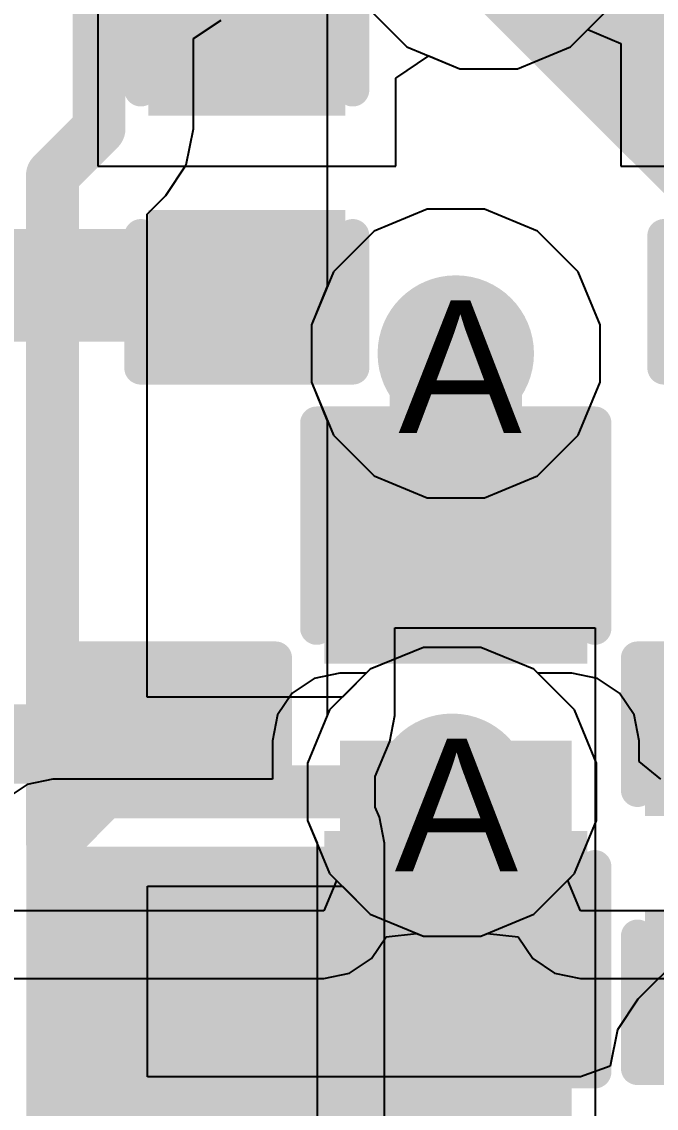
# Model space of a CAD drawing. Header units: inches. Extents: x 0 to 208, y 0 to 213.
# Drawn here: x 1.473 to 1.5688, y 2.8862 to 3.0503 of the extents above; entities that cross this region are included whole.
import ezdxf

# ---------------------------------------------------------------- set-up
doc = ezdxf.new("R2010")
doc.units = ezdxf.units.IN
doc.header["$MEASUREMENT"] = 0
for name, color, linetype in [('Bottom Layer', 5, 'Continuous'), ('Bottom Overlay', 54, 'Continuous'), ('Bottom Paste', 16, 'Continuous'), ('Bottom Solder', 6, 'Continuous'), ('Drill Drawing', 1, 'Continuous'), ('L2_GND1', 16, 'Continuous'), ('L3_SIG1', 76, 'Continuous'), ('L4_PWR', 90, 'Continuous'), ('L5_GND2', 156, 'Continuous'), ('L6_SIG2', 130, 'Continuous'), ('L7_GND3', 216, 'Continuous'), ('Top Layer', 1, 'Continuous'), ('Via Holes', 16, 'Continuous')]:
    doc.layers.add(name, color=color, linetype=linetype)
doc.styles.add('Arial', font='', dxfattribs={"height": 0.2})
doc.styles.get('Arial').set_extended_font_data('Arial')

# ---------------------------------------------------------------- blocks, each defined once
blk = doc.blocks.new('CAP_0402_B_604')
at = {"layer": 'Bottom Layer'}
for points in [[(-0.0095, 0.0125), (-0.0095, -0.0125), (-0.0275, -0.0125), (-0.0275, 0.0125)], [(0.0275, 0.0125), (0.0275, -0.0125), (0.0095, -0.0125), (0.0095, 0.0125)]]:
    blk.add_hatch(color=5, dxfattribs=at).paths.add_polyline_path(points)
at = {"layer": 'Bottom Paste'}
for points in [[(-0.0095, 0.0125), (-0.0095, -0.0125), (-0.0275, -0.0125), (-0.0275, 0.0125)], [(0.0275, 0.0125), (0.0275, -0.0125), (0.0095, -0.0125), (0.0095, 0.0125)]]:
    blk.add_hatch(color=16, dxfattribs=at).paths.add_polyline_path(points)
at = {"layer": 'Bottom Solder'}
for points in [[(-0.00714, 0.01486), (-0.00714, -0.01486), (-0.02986, -0.01486), (-0.02986, 0.01486)], [(0.02986, 0.01486), (0.02986, -0.01486), (0.00714, -0.01486), (0.00714, 0.01486)]]:
    blk.add_hatch(color=6, dxfattribs=at).paths.add_polyline_path(points)
at = {"layer": 'Bottom Overlay'}
for points in [[(-0.031, -0.016, 0.005, 0.005, 0), (-0.031, 0.016, 0.005, 0.005, 0)], [(-0.011, 0.016, 0.005, 0.005, 0), (-0.031, 0.016, 0.005, 0.005, 0)], [(0.031, 0.016, 0.005, 0.005, 0), (0.011, 0.016, 0.005, 0.005, 0)], [(0.031, -0.016, 0.005, 0.005, 0), (0.031, 0.016, 0.005, 0.005, 0)], [(-0.011, -0.016, 0.005, 0.005, 0), (-0.031, -0.016, 0.005, 0.005, 0)], [(0.031, -0.016, 0.005, 0.005, 0), (0.011, -0.016, 0.005, 0.005, 0)]]:
    blk.add_lwpolyline(points, format="xyseb", dxfattribs=at)
for points in [[(-0.03225, 0.016, 0.0025, 0.0025, 1), (-0.02975, 0.016, 0.0025, 0.0025, 1)], [(-0.03225, 0.016, 0.0025, 0.0025, 1), (-0.02975, 0.016, 0.0025, 0.0025, 1)], [(-0.01225, 0.016, 0.0025, 0.0025, 1), (-0.00975, 0.016, 0.0025, 0.0025, 1)], [(0.00975, 0.016, 0.0025, 0.0025, 1), (0.01225, 0.016, 0.0025, 0.0025, 1)], [(0.02975, 0.016, 0.0025, 0.0025, 1), (0.03225, 0.016, 0.0025, 0.0025, 1)], [(0.02975, 0.016, 0.0025, 0.0025, 1), (0.03225, 0.016, 0.0025, 0.0025, 1)], [(-0.03225, -0.016, 0.0025, 0.0025, 1), (-0.02975, -0.016, 0.0025, 0.0025, 1)], [(-0.03225, -0.016, 0.0025, 0.0025, 1), (-0.02975, -0.016, 0.0025, 0.0025, 1)], [(-0.01225, -0.016, 0.0025, 0.0025, 1), (-0.00975, -0.016, 0.0025, 0.0025, 1)], [(0.00975, -0.016, 0.0025, 0.0025, 1), (0.01225, -0.016, 0.0025, 0.0025, 1)], [(0.02975, -0.016, 0.0025, 0.0025, 1), (0.03225, -0.016, 0.0025, 0.0025, 1)], [(0.02975, -0.016, 0.0025, 0.0025, 1), (0.03225, -0.016, 0.0025, 0.0025, 1)]]:
    blk.add_lwpolyline(points, format="xyseb", close=True, dxfattribs=at)
blk = doc.blocks.new('CAP_0402_B_605')
at = {"layer": 'Bottom Layer'}
for points in [[(-0.0095, 0.0125), (-0.0095, -0.0125), (-0.0275, -0.0125), (-0.0275, 0.0125)], [(0.0275, 0.0125), (0.0275, -0.0125), (0.0095, -0.0125), (0.0095, 0.0125)]]:
    blk.add_hatch(color=5, dxfattribs=at).paths.add_polyline_path(points)
at = {"layer": 'Bottom Paste'}
for points in [[(-0.0095, 0.0125), (-0.0095, -0.0125), (-0.0275, -0.0125), (-0.0275, 0.0125)], [(0.0275, 0.0125), (0.0275, -0.0125), (0.0095, -0.0125), (0.0095, 0.0125)]]:
    blk.add_hatch(color=16, dxfattribs=at).paths.add_polyline_path(points)
at = {"layer": 'Bottom Solder'}
for points in [[(-0.00714, 0.01486), (-0.00714, -0.01486), (-0.02986, -0.01486), (-0.02986, 0.01486)], [(0.02986, 0.01486), (0.02986, -0.01486), (0.00714, -0.01486), (0.00714, 0.01486)]]:
    blk.add_hatch(color=6, dxfattribs=at).paths.add_polyline_path(points)
at = {"layer": 'Bottom Overlay'}
for points in [[(-0.031, 0.016, 0.005, 0.005, 0), (-0.031, -0.016, 0.005, 0.005, 0)], [(-0.031, 0.016, 0.005, 0.005, 0), (-0.011, 0.016, 0.005, 0.005, 0)], [(0.011, 0.016, 0.005, 0.005, 0), (0.031, 0.016, 0.005, 0.005, 0)], [(0.031, 0.016, 0.005, 0.005, 0), (0.031, -0.016, 0.005, 0.005, 0)], [(-0.031, -0.016, 0.005, 0.005, 0), (-0.011, -0.016, 0.005, 0.005, 0)], [(0.011, -0.016, 0.005, 0.005, 0), (0.031, -0.016, 0.005, 0.005, 0)]]:
    blk.add_lwpolyline(points, format="xyseb", dxfattribs=at)
for points in [[(-0.03225, 0.016, 0.0025, 0.0025, 1), (-0.02975, 0.016, 0.0025, 0.0025, 1)], [(-0.03225, 0.016, 0.0025, 0.0025, 1), (-0.02975, 0.016, 0.0025, 0.0025, 1)], [(-0.01225, 0.016, 0.0025, 0.0025, 1), (-0.00975, 0.016, 0.0025, 0.0025, 1)], [(0.00975, 0.016, 0.0025, 0.0025, 1), (0.01225, 0.016, 0.0025, 0.0025, 1)], [(0.02975, 0.016, 0.0025, 0.0025, 1), (0.03225, 0.016, 0.0025, 0.0025, 1)], [(0.02975, 0.016, 0.0025, 0.0025, 1), (0.03225, 0.016, 0.0025, 0.0025, 1)], [(-0.03225, -0.016, 0.0025, 0.0025, 1), (-0.02975, -0.016, 0.0025, 0.0025, 1)], [(-0.03225, -0.016, 0.0025, 0.0025, 1), (-0.02975, -0.016, 0.0025, 0.0025, 1)], [(-0.01225, -0.016, 0.0025, 0.0025, 1), (-0.00975, -0.016, 0.0025, 0.0025, 1)], [(0.00975, -0.016, 0.0025, 0.0025, 1), (0.01225, -0.016, 0.0025, 0.0025, 1)], [(0.02975, -0.016, 0.0025, 0.0025, 1), (0.03225, -0.016, 0.0025, 0.0025, 1)], [(0.02975, -0.016, 0.0025, 0.0025, 1), (0.03225, -0.016, 0.0025, 0.0025, 1)]]:
    blk.add_lwpolyline(points, format="xyseb", close=True, dxfattribs=at)
blk = doc.blocks.new('CAP_0402_B_610')
at = {"layer": 'Bottom Layer'}
for points in [[(-0.0095, 0.0125), (-0.0095, -0.0125), (-0.0275, -0.0125), (-0.0275, 0.0125)], [(0.0275, 0.0125), (0.0275, -0.0125), (0.0095, -0.0125), (0.0095, 0.0125)]]:
    blk.add_hatch(color=5, dxfattribs=at).paths.add_polyline_path(points)
at = {"layer": 'Bottom Paste'}
for points in [[(-0.0095, 0.0125), (-0.0095, -0.0125), (-0.0275, -0.0125), (-0.0275, 0.0125)], [(0.0275, 0.0125), (0.0275, -0.0125), (0.0095, -0.0125), (0.0095, 0.0125)]]:
    blk.add_hatch(color=16, dxfattribs=at).paths.add_polyline_path(points)
at = {"layer": 'Bottom Solder'}
for points in [[(-0.00714, 0.01486), (-0.00714, -0.01486), (-0.02986, -0.01486), (-0.02986, 0.01486)], [(0.02986, 0.01486), (0.02986, -0.01486), (0.00714, -0.01486), (0.00714, 0.01486)]]:
    blk.add_hatch(color=6, dxfattribs=at).paths.add_polyline_path(points)
at = {"layer": 'Bottom Overlay'}
for points in [[(-0.031, 0.016, 0.005, 0.005, 0), (-0.031, -0.016, 0.005, 0.005, 0)], [(-0.031, 0.016, 0.005, 0.005, 0), (-0.011, 0.016, 0.005, 0.005, 0)], [(0.011, 0.016, 0.005, 0.005, 0), (0.031, 0.016, 0.005, 0.005, 0)], [(0.031, 0.016, 0.005, 0.005, 0), (0.031, -0.016, 0.005, 0.005, 0)], [(-0.031, -0.016, 0.005, 0.005, 0), (-0.011, -0.016, 0.005, 0.005, 0)], [(0.011, -0.016, 0.005, 0.005, 0), (0.031, -0.016, 0.005, 0.005, 0)]]:
    blk.add_lwpolyline(points, format="xyseb", dxfattribs=at)
for points in [[(-0.03225, 0.016, 0.0025, 0.0025, 1), (-0.02975, 0.016, 0.0025, 0.0025, 1)], [(-0.03225, 0.016, 0.0025, 0.0025, 1), (-0.02975, 0.016, 0.0025, 0.0025, 1)], [(-0.01225, 0.016, 0.0025, 0.0025, 1), (-0.00975, 0.016, 0.0025, 0.0025, 1)], [(0.00975, 0.016, 0.0025, 0.0025, 1), (0.01225, 0.016, 0.0025, 0.0025, 1)], [(0.02975, 0.016, 0.0025, 0.0025, 1), (0.03225, 0.016, 0.0025, 0.0025, 1)], [(0.02975, 0.016, 0.0025, 0.0025, 1), (0.03225, 0.016, 0.0025, 0.0025, 1)], [(-0.03225, -0.016, 0.0025, 0.0025, 1), (-0.02975, -0.016, 0.0025, 0.0025, 1)], [(-0.03225, -0.016, 0.0025, 0.0025, 1), (-0.02975, -0.016, 0.0025, 0.0025, 1)], [(-0.01225, -0.016, 0.0025, 0.0025, 1), (-0.00975, -0.016, 0.0025, 0.0025, 1)], [(0.00975, -0.016, 0.0025, 0.0025, 1), (0.01225, -0.016, 0.0025, 0.0025, 1)], [(0.02975, -0.016, 0.0025, 0.0025, 1), (0.03225, -0.016, 0.0025, 0.0025, 1)], [(0.02975, -0.016, 0.0025, 0.0025, 1), (0.03225, -0.016, 0.0025, 0.0025, 1)]]:
    blk.add_lwpolyline(points, format="xyseb", close=True, dxfattribs=at)
blk = doc.blocks.new('CAP_0402_B_620')
at = {"layer": 'Bottom Layer'}
for points in [[(-0.0095, 0.0125), (-0.0095, -0.0125), (-0.0275, -0.0125), (-0.0275, 0.0125)], [(0.0275, 0.0125), (0.0275, -0.0125), (0.0095, -0.0125), (0.0095, 0.0125)]]:
    blk.add_hatch(color=5, dxfattribs=at).paths.add_polyline_path(points)
at = {"layer": 'Bottom Paste'}
for points in [[(-0.0095, 0.0125), (-0.0095, -0.0125), (-0.0275, -0.0125), (-0.0275, 0.0125)], [(0.0275, 0.0125), (0.0275, -0.0125), (0.0095, -0.0125), (0.0095, 0.0125)]]:
    blk.add_hatch(color=16, dxfattribs=at).paths.add_polyline_path(points)
at = {"layer": 'Bottom Solder'}
for points in [[(-0.00714, 0.01486), (-0.00714, -0.01486), (-0.02986, -0.01486), (-0.02986, 0.01486)], [(0.02986, 0.01486), (0.02986, -0.01486), (0.00714, -0.01486), (0.00714, 0.01486)]]:
    blk.add_hatch(color=6, dxfattribs=at).paths.add_polyline_path(points)
at = {"layer": 'Bottom Overlay'}
for points in [[(-0.031, -0.016, 0.005, 0.005, 0), (-0.031, 0.016, 0.005, 0.005, 0)], [(-0.011, 0.016, 0.005, 0.005, 0), (-0.031, 0.016, 0.005, 0.005, 0)], [(0.031, 0.016, 0.005, 0.005, 0), (0.011, 0.016, 0.005, 0.005, 0)], [(0.031, -0.016, 0.005, 0.005, 0), (0.031, 0.016, 0.005, 0.005, 0)], [(-0.011, -0.016, 0.005, 0.005, 0), (-0.031, -0.016, 0.005, 0.005, 0)], [(0.031, -0.016, 0.005, 0.005, 0), (0.011, -0.016, 0.005, 0.005, 0)]]:
    blk.add_lwpolyline(points, format="xyseb", dxfattribs=at)
for points in [[(-0.03225, 0.016, 0.0025, 0.0025, 1), (-0.02975, 0.016, 0.0025, 0.0025, 1)], [(-0.03225, 0.016, 0.0025, 0.0025, 1), (-0.02975, 0.016, 0.0025, 0.0025, 1)], [(-0.01225, 0.016, 0.0025, 0.0025, 1), (-0.00975, 0.016, 0.0025, 0.0025, 1)], [(0.00975, 0.016, 0.0025, 0.0025, 1), (0.01225, 0.016, 0.0025, 0.0025, 1)], [(0.02975, 0.016, 0.0025, 0.0025, 1), (0.03225, 0.016, 0.0025, 0.0025, 1)], [(0.02975, 0.016, 0.0025, 0.0025, 1), (0.03225, 0.016, 0.0025, 0.0025, 1)], [(-0.03225, -0.016, 0.0025, 0.0025, 1), (-0.02975, -0.016, 0.0025, 0.0025, 1)], [(-0.03225, -0.016, 0.0025, 0.0025, 1), (-0.02975, -0.016, 0.0025, 0.0025, 1)], [(-0.01225, -0.016, 0.0025, 0.0025, 1), (-0.00975, -0.016, 0.0025, 0.0025, 1)], [(0.00975, -0.016, 0.0025, 0.0025, 1), (0.01225, -0.016, 0.0025, 0.0025, 1)], [(0.02975, -0.016, 0.0025, 0.0025, 1), (0.03225, -0.016, 0.0025, 0.0025, 1)], [(0.02975, -0.016, 0.0025, 0.0025, 1), (0.03225, -0.016, 0.0025, 0.0025, 1)]]:
    blk.add_lwpolyline(points, format="xyseb", close=True, dxfattribs=at)
blk = doc.blocks.new('CAP_0603_B_621')
at = {"layer": 'Bottom Layer'}
for points in [[(-0.045, -0.0175), (-0.045, 0.0175), (-0.015, 0.0175), (-0.015, -0.0175)], [(0.015, -0.0175), (0.015, 0.0175), (0.045, 0.0175), (0.045, -0.0175)]]:
    blk.add_hatch(color=5, dxfattribs=at).paths.add_polyline_path(points)
at = {"layer": 'Bottom Paste'}
for points in [[(-0.045, -0.0175), (-0.045, 0.0175), (-0.015, 0.0175), (-0.015, -0.0175)], [(0.015, -0.0175), (0.015, 0.0175), (0.045, 0.0175), (0.045, -0.0175)]]:
    blk.add_hatch(color=16, dxfattribs=at).paths.add_polyline_path(points)
at = {"layer": 'Bottom Solder'}
for points in [[(-0.04736, -0.01986), (-0.04736, 0.01986), (-0.01264, 0.01986), (-0.01264, -0.01986)], [(0.01264, -0.01986), (0.01264, 0.01986), (0.04736, 0.01986), (0.04736, -0.01986)]]:
    blk.add_hatch(color=6, dxfattribs=at).paths.add_polyline_path(points)
at = {"layer": 'Bottom Overlay'}
for points in [[(-0.049, -0.021, 0.005, 0.005, 0), (-0.049, 0.021, 0.005, 0.005, 0)], [(-0.018, 0.021, 0.005, 0.005, 0), (-0.049, 0.021, 0.005, 0.005, 0)], [(0.049, 0.021, 0.005, 0.005, 0), (0.018, 0.021, 0.005, 0.005, 0)], [(0.049, -0.021, 0.005, 0.005, 0), (0.049, 0.021, 0.005, 0.005, 0)], [(-0.018, -0.021, 0.005, 0.005, 0), (-0.049, -0.021, 0.005, 0.005, 0)], [(0.049, -0.021, 0.005, 0.005, 0), (0.018, -0.021, 0.005, 0.005, 0)]]:
    blk.add_lwpolyline(points, format="xyseb", dxfattribs=at)
for points in [[(-0.05025, 0.021, 0.0025, 0.0025, 1), (-0.04775, 0.021, 0.0025, 0.0025, 1)], [(-0.05025, 0.021, 0.0025, 0.0025, 1), (-0.04775, 0.021, 0.0025, 0.0025, 1)], [(-0.01925, 0.021, 0.0025, 0.0025, 1), (-0.01675, 0.021, 0.0025, 0.0025, 1)], [(0.01675, 0.021, 0.0025, 0.0025, 1), (0.01925, 0.021, 0.0025, 0.0025, 1)], [(0.04775, 0.021, 0.0025, 0.0025, 1), (0.05025, 0.021, 0.0025, 0.0025, 1)], [(0.04775, 0.021, 0.0025, 0.0025, 1), (0.05025, 0.021, 0.0025, 0.0025, 1)], [(-0.05025, -0.021, 0.0025, 0.0025, 1), (-0.04775, -0.021, 0.0025, 0.0025, 1)], [(-0.05025, -0.021, 0.0025, 0.0025, 1), (-0.04775, -0.021, 0.0025, 0.0025, 1)], [(-0.01925, -0.021, 0.0025, 0.0025, 1), (-0.01675, -0.021, 0.0025, 0.0025, 1)], [(0.01675, -0.021, 0.0025, 0.0025, 1), (0.01925, -0.021, 0.0025, 0.0025, 1)], [(0.04775, -0.021, 0.0025, 0.0025, 1), (0.05025, -0.021, 0.0025, 0.0025, 1)], [(0.04775, -0.021, 0.0025, 0.0025, 1), (0.05025, -0.021, 0.0025, 0.0025, 1)]]:
    blk.add_lwpolyline(points, format="xyseb", close=True, dxfattribs=at)

msp = doc.modelspace()

# ---------------------------------------------------------------- hatches: boundary and pattern name
at = {"layer": 'Bottom Layer'}
for points in [[(1.49519, 3.0435), (1.51885, 3.0435), (1.51885, 3.07411), (1.49519, 3.07411)], [(1.52606, 2.95969), (1.55106, 2.95969), (1.55106, 2.97969), (1.52606, 2.97969)], [(1.52106, 2.91069), (1.55606, 2.91069), (1.55606, 2.9417), (1.52106, 2.9417)], [(1.47773, 2.85781), (1.55606, 2.85781), (1.55606, 2.92569), (1.47773, 2.92569)]]:
    msp.add_hatch(color=5, dxfattribs=at).paths.add_polyline_path(points)
h = msp.add_hatch(color=5, dxfattribs=at)
edge = h.paths.add_edge_path()
edge.add_arc((1.53856, 3.00019), 0.01181, 0, 360)
h = msp.add_hatch(color=5, dxfattribs=at)
edge = h.paths.add_edge_path()
edge.add_arc((1.538, 2.934), 0.01181, 0, 360)
at = {"layer": 'L2_GND1'}
h = msp.add_hatch(color=16, dxfattribs=at)
edge = h.paths.add_edge_path()
edge.add_arc((1.53856, 3.00019), 0.01181, 0, 360)
h = msp.add_hatch(color=16, dxfattribs=at)
edge = h.paths.add_edge_path()
edge.add_arc((1.538, 2.934), 0.01181, 0, 360)
at = {"layer": 'L3_SIG1'}
h = msp.add_hatch(color=76, dxfattribs=at)
edge = h.paths.add_edge_path()
edge.add_arc((1.53856, 3.00019), 0.01181, 0, 360)
h = msp.add_hatch(color=76, dxfattribs=at)
edge = h.paths.add_edge_path()
edge.add_arc((1.538, 2.934), 0.01181, 0, 360)
at = {"layer": 'L4_PWR'}
h = msp.add_hatch(color=90, dxfattribs=at)
edge = h.paths.add_edge_path()
edge.add_arc((1.53856, 3.00019), 0.01181, 0, 360)
h = msp.add_hatch(color=90, dxfattribs=at)
edge = h.paths.add_edge_path()
edge.add_arc((1.538, 2.934), 0.01181, 0, 360)
at = {"layer": 'L5_GND2'}
h = msp.add_hatch(color=156, dxfattribs=at)
edge = h.paths.add_edge_path()
edge.add_arc((1.53856, 3.00019), 0.01181, 0, 360)
h = msp.add_hatch(color=156, dxfattribs=at)
edge = h.paths.add_edge_path()
edge.add_arc((1.538, 2.934), 0.01181, 0, 360)
at = {"layer": 'L6_SIG2'}
h = msp.add_hatch(color=130, dxfattribs=at)
edge = h.paths.add_edge_path()
edge.add_arc((1.53856, 3.00019), 0.01181, 0, 360)
h = msp.add_hatch(color=130, dxfattribs=at)
edge = h.paths.add_edge_path()
edge.add_arc((1.538, 2.934), 0.01181, 0, 360)
at = {"layer": 'L7_GND3'}
h = msp.add_hatch(color=216, dxfattribs=at)
edge = h.paths.add_edge_path()
edge.add_arc((1.53856, 3.00019), 0.01181, 0, 360)
h = msp.add_hatch(color=216, dxfattribs=at)
edge = h.paths.add_edge_path()
edge.add_arc((1.538, 2.934), 0.01181, 0, 360)
at = {"layer": 'Top Layer'}
h = msp.add_hatch(color=1, dxfattribs=at)
edge = h.paths.add_edge_path()
edge.add_arc((1.53856, 3.00019), 0.01181, 0, 360)
h = msp.add_hatch(color=1, dxfattribs=at)
edge = h.paths.add_edge_path()
edge.add_arc((1.538, 2.934), 0.01181, 0, 360)
at = {"layer": 'Via Holes'}
h = msp.add_hatch(color=7, dxfattribs=at)
edge = h.paths.add_edge_path()
edge.add_arc((1.53856, 3.00019), 0.00591, 0, 360)
h = msp.add_hatch(color=7, dxfattribs=at)
edge = h.paths.add_edge_path()
edge.add_arc((1.538, 2.934), 0.00591, 0, 360)

# ---------------------------------------------------------------- linework, layer by layer
at = {"layer": 'Bottom Layer'}
for p, q in [((1.4845, 3.0665), (1.4845, 3.0285)), ((1.55588, 3.04651), (1.55849, 3.04911)), ((1.55849, 3.04911), (1.56349, 3.04704)), ((1.54786, 3.04319), (1.55588, 3.04651)), ((1.56349, 3.04704), (1.56349, 3.0285)), ((1.5295, 3.04179), (1.5345, 3.04513)), ((1.5345, 3.04513), (1.53919, 3.04319)), ((1.53919, 3.04319), (1.54786, 3.04319)), ((1.5295, 3.0285), (1.5295, 3.04179)), ((1.4845, 3.0285), (1.5295, 3.0285)), ((1.56349, 3.0285), (1.60849, 3.0285)), ((1.53366, 2.95581), (1.52565, 2.95249)), ((1.54234, 2.95581), (1.53366, 2.95581)), ((1.55035, 2.95249), (1.54234, 2.95581)), ((1.52565, 2.95249), (1.52505, 2.9519)), ((1.55095, 2.9519), (1.55035, 2.95249)), ((1.51716, 2.95112), (1.51385, 2.94891)), ((1.52106, 2.9519), (1.51716, 2.95112)), ((1.52505, 2.9519), (1.52106, 2.9519)), ((1.55606, 2.9519), (1.55095, 2.9519)), ((1.55997, 2.95112), (1.55606, 2.9519)), ((1.56327, 2.94891), (1.55997, 2.95112)), ((1.51385, 2.94891), (1.51164, 2.9456)), ((1.56548, 2.9456), (1.56327, 2.94891)), ((1.51164, 2.9456), (1.51087, 2.9417)), ((1.56626, 2.9417), (1.56548, 2.9456)), ((1.51087, 2.9417), (1.51087, 2.93589)), ((1.56626, 2.93855), (1.56626, 2.9417)), ((1.5695, 2.93589), (1.56626, 2.93855)), ((1.47382, 2.93511), (1.47052, 2.9329)), ((1.47773, 2.93589), (1.47382, 2.93511)), ((1.51087, 2.93589), (1.47773, 2.93589))]:
    msp.add_line(p, q, dxfattribs=at)
for points in [[(1.43974, 3.01049, 0.017, 0.017, 0), (1.50699, 3.01049, 0.017, 0.017, 0)], [(1.50699, 3.01049, 0.017, 0.017, 0), (1.507, 3.0105, 0.017, 0.017, 0)], [(1.53856, 2.97069, 0.02, 0.02, 0), (1.53856, 3.00019, 0.02, 0.02, 0)], [(1.49482, 2.9412, 0.012, 0.012, 0), (1.49532, 2.9417, 0.012, 0.012, 0)], [(1.44655, 2.9412, 0.012, 0.012, 0), (1.49482, 2.9412, 0.012, 0.012, 0)]]:
    msp.add_lwpolyline(points, format="xyseb", dxfattribs=at)
for points in [[(1.50274, 3.01049, 0.0085, 0.0085, 1), (1.51124, 3.01049, 0.0085, 0.0085, 1)], [(1.50274, 3.01049, 0.0085, 0.0085, 1), (1.51124, 3.01049, 0.0085, 0.0085, 1)], [(1.50275, 3.0105, 0.0085, 0.0085, 1), (1.51125, 3.0105, 0.0085, 0.0085, 1)], [(1.53356, 3.00019, 0.01, 0.01, 1), (1.54356, 3.00019, 0.01, 0.01, 1)], [(1.53356, 2.97069, 0.01, 0.01, 1), (1.54356, 2.97069, 0.01, 0.01, 1)], [(1.49232, 2.9417, 0.006, 0.006, 1), (1.49832, 2.9417, 0.006, 0.006, 1)], [(1.49182, 2.9412, 0.006, 0.006, 1), (1.49782, 2.9412, 0.006, 0.006, 1)], [(1.49182, 2.9412, 0.006, 0.006, 1), (1.49782, 2.9412, 0.006, 0.006, 1)]]:
    msp.add_lwpolyline(points, format="xyseb", close=True, dxfattribs=at)
at = {"layer": 'L2_GND1'}
for p, q in [((1.52504, 3.05265), (1.53117, 3.04651)), ((1.55588, 3.04651), (1.56202, 3.05265)), ((1.53117, 3.04651), (1.53919, 3.04319)), ((1.54786, 3.04319), (1.55588, 3.04651)), ((1.53919, 3.04319), (1.54786, 3.04319)), ((1.53366, 2.95581), (1.52565, 2.95249)), ((1.54234, 2.95581), (1.53366, 2.95581)), ((1.55035, 2.95249), (1.54234, 2.95581)), ((1.52565, 2.95249), (1.51951, 2.94635)), ((1.55649, 2.94635), (1.55035, 2.95249)), ((1.51951, 2.94635), (1.51619, 2.93834)), ((1.55981, 2.93834), (1.55649, 2.94635)), ((1.51619, 2.93834), (1.51619, 2.92966)), ((1.55981, 2.92966), (1.55981, 2.93834)), ((1.51619, 2.92966), (1.51951, 2.92165)), ((1.55649, 2.92165), (1.55981, 2.92966)), ((1.51951, 2.92165), (1.52565, 2.91551)), ((1.55035, 2.91551), (1.55649, 2.92165)), ((1.52565, 2.91551), (1.53366, 2.91219)), ((1.54234, 2.91219), (1.55035, 2.91551)), ((1.53366, 2.91219), (1.54234, 2.91219))]:
    msp.add_line(p, q, dxfattribs=at)
at = {"layer": 'L3_SIG1'}
for p, q in [((1.52504, 3.05265), (1.53117, 3.04651)), ((1.55588, 3.04651), (1.56202, 3.05265)), ((1.53117, 3.04651), (1.53919, 3.04319)), ((1.54786, 3.04319), (1.55588, 3.04651)), ((1.53919, 3.04319), (1.54786, 3.04319)), ((1.53423, 3.022), (1.52621, 3.01868)), ((1.5429, 3.022), (1.53423, 3.022)), ((1.55092, 3.01868), (1.5429, 3.022)), ((1.52621, 3.01868), (1.52007, 3.01255)), ((1.55705, 3.01255), (1.55092, 3.01868)), ((1.52007, 3.01255), (1.51675, 3.00453)), ((1.56037, 3.00453), (1.55705, 3.01255)), ((1.51675, 3.00453), (1.51675, 2.99585)), ((1.56037, 2.99585), (1.56037, 3.00453)), ((1.51675, 2.99585), (1.52007, 2.98784)), ((1.55705, 2.98784), (1.56037, 2.99585)), ((1.52007, 2.98784), (1.52621, 2.9817)), ((1.55092, 2.9817), (1.55705, 2.98784)), ((1.52621, 2.9817), (1.53423, 2.97838)), ((1.5429, 2.97838), (1.55092, 2.9817)), ((1.53423, 2.97838), (1.5429, 2.97838)), ((1.53366, 2.95581), (1.52565, 2.95249)), ((1.54234, 2.95581), (1.53366, 2.95581)), ((1.55035, 2.95249), (1.54234, 2.95581)), ((1.52565, 2.95249), (1.51951, 2.94635)), ((1.55649, 2.94635), (1.55035, 2.95249)), ((1.51951, 2.94635), (1.51619, 2.93834)), ((1.55981, 2.93834), (1.55649, 2.94635)), ((1.51619, 2.93834), (1.51619, 2.92966)), ((1.55981, 2.92966), (1.55981, 2.93834)), ((1.51619, 2.92966), (1.51951, 2.92165)), ((1.55649, 2.92165), (1.55981, 2.92966)), ((1.51951, 2.92165), (1.52054, 2.92062)), ((1.55546, 2.92062), (1.55649, 2.92165)), ((1.52054, 2.92062), (1.51862, 2.916)), ((1.55738, 2.916), (1.55546, 2.92062)), ((1.51862, 2.916), (1.39188, 2.916)), ((1.71209, 2.916), (1.55738, 2.916)), ((1.52583, 2.90879), (1.52804, 2.9121)), ((1.52804, 2.9121), (1.53265, 2.91261)), ((1.53265, 2.91261), (1.53366, 2.91219)), ((1.53366, 2.91219), (1.54234, 2.91219)), ((1.54234, 2.91219), (1.54335, 2.91261)), ((1.54335, 2.91261), (1.54796, 2.9121)), ((1.54796, 2.9121), (1.55017, 2.90879)), ((1.52252, 2.90658), (1.52583, 2.90879)), ((1.55017, 2.90879), (1.55348, 2.90658)), ((1.51862, 2.9058), (1.52252, 2.90658)), ((1.55348, 2.90658), (1.55738, 2.9058)), ((1.39381, 2.9058), (1.51862, 2.9058)), ((1.55738, 2.9058), (1.71066, 2.9058))]:
    msp.add_line(p, q, dxfattribs=at)
at = {"layer": 'L4_PWR'}
for p, q in [((1.51916, 3.965), (1.51916, 3.01034)), ((1.51916, 3.01034), (1.51675, 3.00453)), ((1.51675, 3.00453), (1.51675, 2.99585)), ((1.51675, 2.99585), (1.51916, 2.99004)), ((1.51916, 2.99004), (1.51916, 2.94551)), ((1.52936, 2.94551), (1.52936, 2.95876)), ((1.52936, 2.95876), (1.55961, 2.95876)), ((1.55961, 2.95876), (1.55961, 2.77203)), ((1.51916, 2.94551), (1.51619, 2.93834)), ((1.52858, 2.94161), (1.52936, 2.94551)), ((1.52638, 2.93631), (1.52858, 2.94161)), ((1.51619, 2.93834), (1.51619, 2.92966)), ((1.52638, 2.93169), (1.52638, 2.93631)), ((1.52703, 2.93014), (1.52638, 2.93169)), ((1.51619, 2.92966), (1.51761, 2.92624)), ((1.5278, 2.92624), (1.52703, 2.93014)), ((1.51761, 2.92624), (1.51761, 2.737)), ((1.5278, 2.737), (1.5278, 2.92624))]:
    msp.add_line(p, q, dxfattribs=at)
for points in [[(1.54422, 3.06431, 0.02, 0.02, 0), (1.58, 3.02853, 0.02, 0.02, 0)], [(1.538, 2.68724, 0.02, 0.02, 0), (1.538, 2.934, 0.02, 0.02, 0)]]:
    msp.add_lwpolyline(points, format="xyseb", dxfattribs=at)
msp.add_lwpolyline([(1.533, 2.934, 0.01, 0.01, 1), (1.543, 2.934, 0.01, 0.01, 1)], format="xyseb", close=True, dxfattribs=at)
at = {"layer": 'L5_GND2'}
for p, q in [((1.52504, 3.05265), (1.53117, 3.04651)), ((1.55588, 3.04651), (1.56202, 3.05265)), ((1.53117, 3.04651), (1.53919, 3.04319)), ((1.54786, 3.04319), (1.55588, 3.04651)), ((1.53919, 3.04319), (1.54786, 3.04319)), ((1.53366, 2.95581), (1.52565, 2.95249)), ((1.54234, 2.95581), (1.53366, 2.95581)), ((1.55035, 2.95249), (1.54234, 2.95581)), ((1.52565, 2.95249), (1.51951, 2.94635)), ((1.55649, 2.94635), (1.55035, 2.95249)), ((1.51951, 2.94635), (1.51619, 2.93834)), ((1.55981, 2.93834), (1.55649, 2.94635)), ((1.51619, 2.93834), (1.51619, 2.92966)), ((1.55981, 2.92966), (1.55981, 2.93834)), ((1.51619, 2.92966), (1.51951, 2.92165)), ((1.55649, 2.92165), (1.55981, 2.92966)), ((1.51951, 2.92165), (1.52565, 2.91551)), ((1.55035, 2.91551), (1.55649, 2.92165)), ((1.52565, 2.91551), (1.53366, 2.91219)), ((1.54234, 2.91219), (1.55035, 2.91551)), ((1.53366, 2.91219), (1.54234, 2.91219))]:
    msp.add_line(p, q, dxfattribs=at)
at = {"layer": 'L6_SIG2'}
for p, q in [((1.52504, 3.05265), (1.53117, 3.04651)), ((1.55588, 3.04651), (1.56202, 3.05265)), ((1.53117, 3.04651), (1.53919, 3.04319)), ((1.54786, 3.04319), (1.55588, 3.04651)), ((1.53919, 3.04319), (1.54786, 3.04319)), ((1.53366, 2.95581), (1.52565, 2.95249)), ((1.54234, 2.95581), (1.53366, 2.95581)), ((1.55035, 2.95249), (1.54234, 2.95581)), ((1.52565, 2.95249), (1.51951, 2.94635)), ((1.55649, 2.94635), (1.55035, 2.95249)), ((1.51951, 2.94635), (1.51619, 2.93834)), ((1.55981, 2.93834), (1.55649, 2.94635)), ((1.51619, 2.93834), (1.51619, 2.92966)), ((1.55981, 2.92966), (1.55981, 2.93834)), ((1.51619, 2.92966), (1.51951, 2.92165)), ((1.55649, 2.92165), (1.55981, 2.92966)), ((1.51951, 2.92165), (1.52565, 2.91551)), ((1.55035, 2.91551), (1.55649, 2.92165)), ((1.52565, 2.91551), (1.53366, 2.91219)), ((1.54234, 2.91219), (1.55035, 2.91551)), ((1.53366, 2.91219), (1.54234, 2.91219))]:
    msp.add_line(p, q, dxfattribs=at)
at = {"layer": 'L7_GND3'}
for p, q in [((1.52504, 3.05265), (1.53117, 3.04651)), ((1.55588, 3.04651), (1.56202, 3.05265)), ((1.53117, 3.04651), (1.53919, 3.04319)), ((1.54786, 3.04319), (1.55588, 3.04651)), ((1.53919, 3.04319), (1.54786, 3.04319)), ((1.53366, 2.95581), (1.52565, 2.95249)), ((1.54234, 2.95581), (1.53366, 2.95581)), ((1.55035, 2.95249), (1.54234, 2.95581)), ((1.52565, 2.95249), (1.51951, 2.94635)), ((1.55649, 2.94635), (1.55035, 2.95249)), ((1.51951, 2.94635), (1.51619, 2.93834)), ((1.55981, 2.93834), (1.55649, 2.94635)), ((1.51619, 2.93834), (1.51619, 2.92966)), ((1.55981, 2.92966), (1.55981, 2.93834)), ((1.51619, 2.92966), (1.51951, 2.92165)), ((1.55649, 2.92165), (1.55981, 2.92966)), ((1.51951, 2.92165), (1.52565, 2.91551)), ((1.55035, 2.91551), (1.55649, 2.92165)), ((1.52565, 2.91551), (1.53366, 2.91219)), ((1.54234, 2.91219), (1.55035, 2.91551)), ((1.53366, 2.91219), (1.54234, 2.91219))]:
    msp.add_line(p, q, dxfattribs=at)
at = {"layer": 'Top Layer'}
for p, q in [((1.52504, 3.05265), (1.53117, 3.04651)), ((1.55588, 3.04651), (1.56202, 3.05265)), ((1.49895, 3.04775), (1.50311, 3.05053)), ((1.49895, 3.03415), (1.49895, 3.04775)), ((1.53117, 3.04651), (1.53919, 3.04319)), ((1.54786, 3.04319), (1.55588, 3.04651)), ((1.53919, 3.04319), (1.54786, 3.04319)), ((1.49786, 3.02869), (1.49895, 3.03415)), ((1.49895, 3.03415), (1.49895, 3.03415)), ((1.49477, 3.02406), (1.49786, 3.02869)), ((1.49193, 3.02122), (1.49477, 3.02406)), ((1.49477, 3.02406), (1.49477, 3.02406)), ((1.49193, 2.94827), (1.49193, 3.02122)), ((1.64279, 2.97938), (1.56606, 2.90265)), ((1.53366, 2.95581), (1.52565, 2.95249)), ((1.54234, 2.95581), (1.53366, 2.95581)), ((1.55035, 2.95249), (1.54234, 2.95581)), ((1.52565, 2.95249), (1.52143, 2.94827)), ((1.55649, 2.94635), (1.55035, 2.95249)), ((1.52143, 2.94827), (1.49193, 2.94827)), ((1.55981, 2.93834), (1.55649, 2.94635)), ((1.55981, 2.92966), (1.55981, 2.93834)), ((1.55649, 2.92165), (1.55981, 2.92966)), ((1.55035, 2.91551), (1.55649, 2.92165)), ((1.492, 2.89094), (1.492, 2.91973)), ((1.492, 2.91973), (1.52143, 2.91973)), ((1.52143, 2.91973), (1.52565, 2.91551)), ((1.52565, 2.91551), (1.53366, 2.91219)), ((1.54234, 2.91219), (1.55035, 2.91551)), ((1.53366, 2.91219), (1.54234, 2.91219)), ((1.56606, 2.90265), (1.56297, 2.89802)), ((1.56297, 2.89802), (1.56188, 2.89255)), ((1.56188, 2.89255), (1.5574, 2.89094)), ((1.5574, 2.89094), (1.492, 2.89094))]:
    msp.add_line(p, q, dxfattribs=at)
for points in [[(1.48468, 3.03415, 0.008, 0.008, 0), (1.48468, 3.06218, 0.008, 0.008, 0)], [(1.47766, 3.02713, 0.008, 0.008, 0), (1.48468, 3.03415, 0.008, 0.008, 0)], [(1.47766, 2.92632, 0.008, 0.008, 0), (1.47766, 3.02713, 0.008, 0.008, 0)], [(1.47773, 2.92632, 0.008, 0.008, 0), (1.4854, 2.934, 0.008, 0.008, 0)], [(1.4854, 2.934, 0.008, 0.008, 0), (1.538, 2.934, 0.008, 0.008, 0)], [(1.47773, 2.84157, 0.008, 0.008, 0), (1.47773, 2.92632, 0.008, 0.008, 0)]]:
    msp.add_lwpolyline(points, format="xyseb", dxfattribs=at)
for points in [[(1.48268, 3.03415, 0.004, 0.004, 1), (1.48668, 3.03415, 0.004, 0.004, 1)], [(1.48268, 3.03415, 0.004, 0.004, 1), (1.48668, 3.03415, 0.004, 0.004, 1)], [(1.47566, 3.02713, 0.004, 0.004, 1), (1.47966, 3.02713, 0.004, 0.004, 1)], [(1.47566, 3.02713, 0.004, 0.004, 1), (1.47966, 3.02713, 0.004, 0.004, 1)], [(1.4834, 2.934, 0.004, 0.004, 1), (1.4874, 2.934, 0.004, 0.004, 1)], [(1.4834, 2.934, 0.004, 0.004, 1), (1.4874, 2.934, 0.004, 0.004, 1)], [(1.536, 2.934, 0.004, 0.004, 1), (1.54, 2.934, 0.004, 0.004, 1)], [(1.47566, 2.92632, 0.004, 0.004, 1), (1.47966, 2.92632, 0.004, 0.004, 1)], [(1.47573, 2.92632, 0.004, 0.004, 1), (1.47973, 2.92632, 0.004, 0.004, 1)], [(1.47573, 2.92632, 0.004, 0.004, 1), (1.47973, 2.92632, 0.004, 0.004, 1)]]:
    msp.add_lwpolyline(points, format="xyseb", close=True, dxfattribs=at)

# ---------------------------------------------------------------- block references
for name, p, rotation in [('CAP_0402_B_610', (1.507, 3.029), 90), ('CAP_0402_B_605', (1.58599, 3.029), 90), ('CAP_0603_B_621', (1.53856, 2.94069), 270), ('CAP_0402_B_620', (1.49533, 2.9232), 270), ('CAP_0402_B_604', (1.582, 2.9232), 270)]:
    msp.add_blockref(name, p, dxfattribs=dict(rotation=rotation))

# ---------------------------------------------------------------- texts
at = {"layer": 'Drill Drawing', "style": 'Arial'}
for p in [(1.5299, 2.9882), (1.52934, 2.922)]:
    msp.add_text('A', height=0.02, dxfattribs=at).set_placement(p)

doc.saveas('drawing.dxf')
